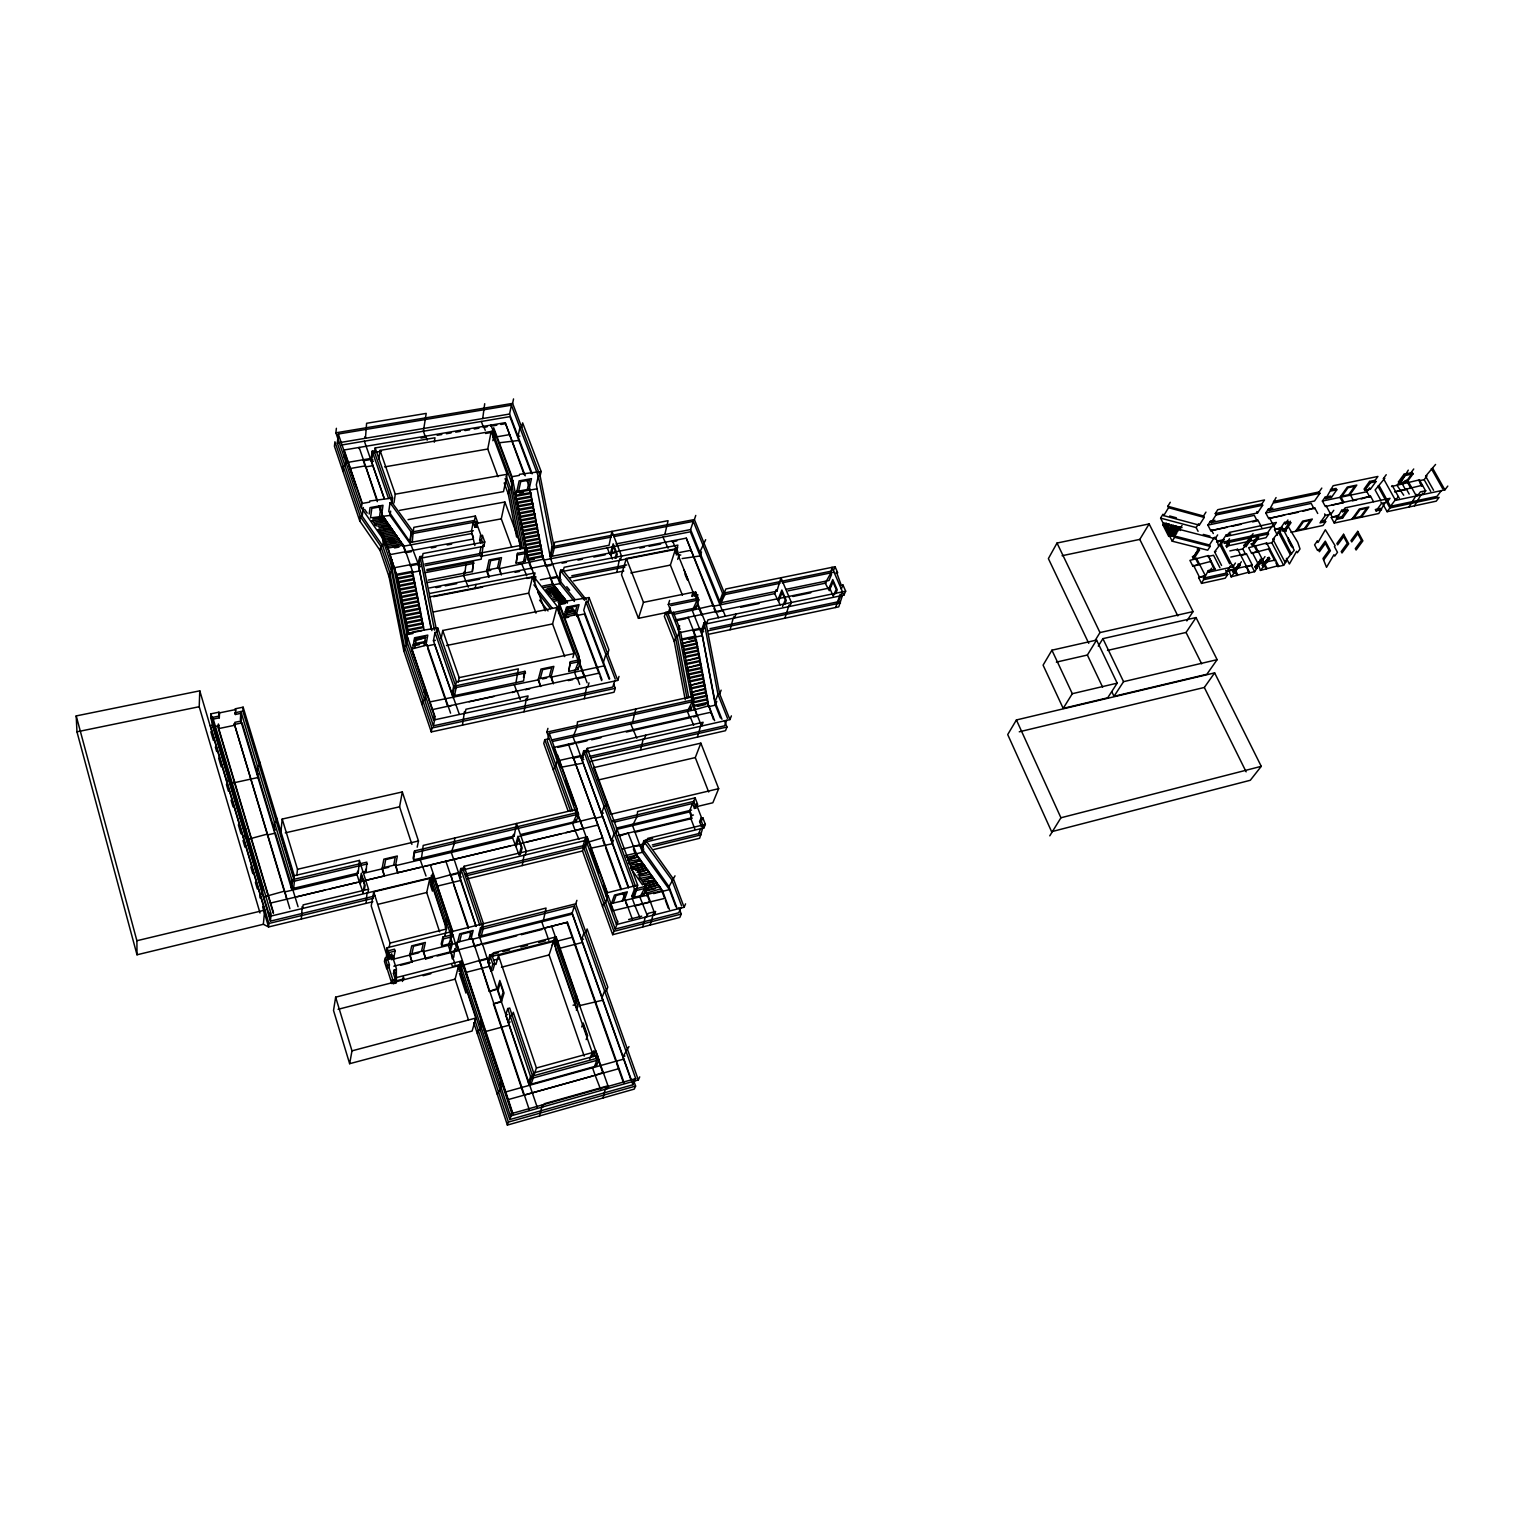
<?xml version="1.0" encoding="UTF-8"?>
<svg xmlns="http://www.w3.org/2000/svg" width="1524" height="1524" viewBox="0 0 1524 1524"><rect width="100%" height="100%" fill="white"/><g stroke="black" fill="none" stroke-linecap="round" stroke-linejoin="round"><path stroke-width="1.5" d="M260.013 912.952L199.206 706.717L199.777 690.829L76.2 715.918L76.962 731.825L137.008 954.786L263.347 924.287L268.567 926.954L372.885 901.713M432.435 891.121L430.244 884.492L432.225 884.015L433.788 876.948L269.596 916.4L210.712 717.785L210.883 713.842L218.98 712.165L219.494 713.861M270.434 921.125L212.369 725.233L212.731 717.366L271.12 914.076L270.434 921.125L375.209 895.864M273.387 913.505L218.199 727.862L218.389 723.976L218.904 725.672L212.884 726.929L213.246 719.08L219.285 717.823L218.98 712.165M218.904 725.672L218.751 728.586L234.715 725.253L234.906 722.319L240.887 721.081L241.383 713.232L235.382 714.489L234.867 712.775L242.868 711.117L243.135 707.174L235.096 708.831L235.61 710.527M219.285 717.823L219.532 712.87L235.687 709.536L235.382 714.489M227.305 769.144L227.076 772.992L229.114 772.554M229 774.459L228.657 780.193L226.638 780.631M283.845 889.806L234.22 723.557L289.884 908.685M244.069 825.684L243.802 829.418L245.859 828.942L245.307 836.352L243.269 836.828M259.823 762.114L259.499 765.981L257.499 766.401L256.889 774.04L258.889 773.601M259.937 897.827L260.261 894.264L262.318 893.769L262.966 886.606L260.89 887.082L261.214 883.463L210.883 713.842M263.347 924.287L264.662 910.152L199.777 690.829M276.854 818.293L276.511 822.027L274.472 822.484L273.768 829.894L275.787 829.437M270.3 903.122L597.37 825.17M212.369 725.233L210.369 725.653L268.891 923.468L268.567 926.954L262.604 906.78M269.596 916.4L269.938 912.857M280.721 833.895L282.207 819.055L402.317 791.947L418.471 840.981L417.195 847.173M286.683 899.217L284.607 891.102L264.052 896.855M619.011 676.408L617.753 680.39L433.616 720.033L405.822 638.327L391.039 563.804L382.01 537.477L361.417 507.873L335.89 432.816L336.385 428.301M614.648 681.114L612.781 687.057L433.426 725.824L406.375 646.195L391.668 572.11L382.695 545.897L362.198 516.236L337.318 443.008L338.309 434.035L511.397 405.174L538.315 476.193L552.488 548.316L550.431 556.584L609.048 545.287L611.943 531.381L621.563 556.089L620.363 560.184L619.773 558.641M291.027 886.987L291.827 879.805L366.846 862.146L366.198 871.099L362.217 872.052M291.56 888.797L292.379 881.615L240.868 711.537L240.373 719.385L291.56 888.797L358.216 873.004L359.397 860.412L294.284 875.709L293.865 879.329M293.599 888.302L294.418 881.139L242.868 711.117M342.786 470.878L343.281 466.458L345.186 466.134L346.215 457.257L344.31 457.581L344.824 453.104M296.78 875.481L297.504 869.29L282.207 819.055M302.152 906.628L301.409 919.01M359.016 448.551L359.15 447.446L377.419 500.539M302.704 908.456L303.143 904.894L368.522 889.216L359.397 860.412M364.636 464.915L363.36 459.715M377.266 501.625L365.474 465.868L350.444 468.478M359.74 520.903L360.293 516.579L334.918 441.789L334.423 446.227L359.74 520.903L380.143 550.602L389.058 576.777L403.746 650.672L431.273 731.92L614.039 692.239L615.277 688.315L613.601 683.914M361.417 507.873L361.988 503.472L338.309 434.035M363.341 507.53L362.198 516.236L360.293 516.579L380.752 546.259L389.725 572.472L404.432 646.595L432.054 727.977L431.273 731.92M384.048 498.119L364.369 441.179M384.277 498.443L370.999 460.058L372.161 451.18L374.047 450.856L391.935 502.406L413.156 531.743L412.299 542.125M374.58 452.418L375.171 447.942L435.007 437.769L434.264 442.227M369.189 513.988L370.046 507.606L383 505.282L381.495 515.912M370.522 517.912L371.818 508.349L380.943 506.711L379.609 516.255M378.828 459.257L380.028 450.399L491.204 431.444L507.168 474.269L503.511 491.604L399.631 510.349M372.828 519.112L383.648 517.15L403.346 546.278L471.926 533.495L473.469 537.762M380.143 550.602L380.752 546.259L382.695 545.897L383.972 537.134L378.809 529.723M380.181 520.465L384.677 518.598L371.666 520.96M381.21 521.913L385.705 520.046L374.847 522.027M375.857 523.475L386.734 521.494L386.582 522.58L385.705 520.046M375.171 447.942L392.563 498.024L391.935 502.406L390.03 502.749L388.772 511.454L410.375 542.487L473.354 530.752M431.883 630.612L417.995 563.251L411.023 544.849L390.03 515.436L390.658 511.112M377.914 526.409L388.791 524.408L388.639 525.494L387.763 522.961L374.714 525.342M386.772 545.916L386.829 547.649L387.001 546.564L402.431 543.687L405.575 552.774L405.746 551.688M378.924 527.876L389.82 525.875L389.668 526.961L388.791 524.408M393.992 502.901L395.268 494.195L380.028 450.399M387.896 549.154L388.048 548.068L403.498 545.192L412.528 571.271L412.185 573.405M377.781 529.742L390.868 527.342L390.696 528.428L389.82 525.875M378.809 531.209L391.897 528.809L391.744 529.895L390.868 527.342M379.838 532.695L392.944 530.276L392.792 531.362L391.897 528.809M390.125 555.669L390.277 554.584L472.192 539.229M380.867 534.162L393.992 531.762L393.821 532.828L392.944 530.276M381.895 535.648L395.04 533.229L394.868 534.314L393.992 531.762M389.058 576.777L389.725 572.472L391.668 572.11L393.002 563.442L391.039 563.804L391.687 559.441M382.924 537.134L396.088 534.714L395.916 535.8L395.04 533.229M383.972 538.639L397.135 536.2L396.983 537.286L396.088 534.714M385.02 540.125L398.202 537.686L398.031 538.772L397.135 536.2M394.602 568.738L394.773 567.652L417.995 563.251M383.858 542.03L399.25 539.191L399.078 540.258L398.202 537.686M384.905 543.535L400.317 540.677L400.145 541.763L399.25 539.191M385.953 545.04L401.383 542.182L401.212 543.268L400.317 540.677M396.678 576.377L388.048 548.068M402.431 543.687L402.279 544.773L401.383 542.182M412.966 633.489L408.565 634.384L397.745 577.92L382.657 533.057L382.01 537.477L383.972 537.134M403.346 546.278L403.498 545.192M335.642 997.172L333.527 1010.488L349.644 1063.695L472.116 1031.043L475.793 1018.07L458.572 965.74L335.642 997.172L351.987 1050.855L349.644 1063.695M409.804 540.849L411.213 532.105L390.03 502.749M410.375 542.487L411.213 532.105L474.497 520.427L475.374 516.026L413.861 527.323L413.156 531.743M420.281 867.366L397.783 872.738L395.688 864.775L382.257 867.956L384.372 875.938L359.321 881.901L357.073 874.776L357.664 871.214L358.216 873.004M410.261 564.718L410.089 565.804L417.805 564.337M359.321 881.901L363.341 893.255M359.816 882.072L361.245 873.347L365.112 885.539L364.369 889.883M360.369 883.863L361.664 876.033L364.388 884.644L363.074 892.435M424.186 630.25L413.271 574.967L397.745 577.92M413.271 576.948L412.356 572.338L423.272 627.602L407.822 630.688M403.746 650.672L404.432 646.595L406.375 646.195L407.765 637.946L405.822 638.327L406.508 634.174L414.528 631.565L437.693 627.926L456.419 681.857L455.581 685.914M437.693 627.926L436.912 632.079L434.988 632.46L433.445 640.709L452.571 696.049L523.551 680.999L524.961 671.303L453.638 686.314L451.98 694.353L453.923 693.953L454.514 695.649L456.171 687.61L436.912 632.079L421.71 556.26L419.767 556.622L418.3 565.29L420.243 564.928M431.159 629.183L418.871 566.928L419.767 556.622M422.281 557.898L423.024 553.536L484.765 541.915L482.422 535.419L480.498 535.781M367.036 892.74L366.103 903.351M367.913 892.778L368.522 889.216M450.571 713.156L427.101 644.957L411.48 649.11L427.52 696.163M412.813 647.852L414.566 637.775L427.787 635.108L425.939 645.185M414.757 647.452L416.338 638.423L425.653 636.537L424.015 645.585M444.817 935.85L446.456 928.992L429.806 878.376L373.723 891.864L371.227 905.98L387.287 956.748M384.238 867.499L385.667 859.612L395.192 857.364L393.706 865.251M427.101 644.957L426.911 645.966L434.607 644.404L459.01 713.442M411.899 844.391L399.574 806.806L402.317 791.947M421.996 704.545L422.739 700.545L424.701 700.145L426.206 692.087L424.243 692.506L425.005 688.448M397.783 872.738L395.516 865.67L397.345 855.993L383.838 859.174L382.086 868.851L384.372 875.938M484.708 403.708L482.708 418.548M441.16 638.708L442.722 630.479L556.851 607.524L574.015 653.586L572.891 657.606M487.128 426.815L483.527 427.425L483.756 426.32L485.223 430.32M432.111 709.689L599.465 673.037L599.18 674.027L577.139 615.467L584.454 613.962L609.048 679.056M396.335 983.018L396.373 968.712L391.649 953.814L390.792 958.101L388.753 958.615L386.41 951.224L387.096 947.776L546.068 908.056L543.458 920.172M490.709 426.206L490.918 425.12L492.404 429.101M433.616 720.033L434.397 716.032M389.096 947.623L389.992 943.07L373.723 891.864M497.986 476.707L487.737 449.028L491.204 431.444M433.426 725.824L435.007 717.88L406.508 634.174M464.42 571.462L463.601 575.577L468.306 587.159M464.972 573.043L466.058 563.175M492.823 432.225L493.7 427.787L511.988 476.707L511.054 481.07L525.342 553.517L523.418 561.784M387.401 965.416L386.734 968.788L384.429 961.434L385.077 958.044L387.401 965.416L389.439 964.902L387.687 959.377L389.039 952.557L390.792 958.101M388.753 958.615L389.439 955.186L387.096 947.776M475.374 516.026L477.717 522.484L476.841 526.866L474.936 527.209L476.021 521.722L480.727 534.676L479.622 540.144L480.784 543.382M492.766 437.007L493.643 432.606M492.881 440.722L494.633 431.921L485.565 433.464M392.925 980.084L388.925 967.435L389.439 964.902M576.796 816.045L577.939 812.425L414.566 850.906L413.118 858.107L413.69 859.86L514.159 836.047L516.522 823.493L526.275 851.364L525.247 854.945M538.182 679.875L540.601 686.524L538.448 678.885L551.212 676.161L553.383 683.8L550.945 677.17L553.86 666.369L541.001 669.074L538.182 679.875L429.997 701.897M426.93 570.643L473.45 561.765L472.345 571.614L428.32 580.092M395.135 951.033L387.001 953.072L385.667 959.891L393.744 957.853L395.135 951.033L394.545 949.185L386.41 951.224M413.69 859.86L414.566 850.906M472.345 571.614L473.45 561.765M524.161 474.688L505.225 422.681L344.157 449.98L362.293 503.244M451.561 705.536L447.694 706.374L447.885 705.364M482.689 543.02L481.527 539.782L482.422 535.419M391.401 983.551L392.087 980.199L394.106 979.684L395.288 983.399M402.431 981.456L403.384 976.979L403.974 978.846L395.821 980.942L393.459 973.474L394.164 970.083L396.202 969.569M479.603 553.65L480.936 547.173M532.162 473.812L509.568 414.033L511.397 405.174M426.872 569.557L481.203 559.194L483.279 544.639L483.87 546.278L420.338 558.279L434.511 630.155M552.221 556.222L554.279 547.973L540.125 475.869L512.616 403.384L513.531 398.926M452.571 696.049L454.228 688.01L434.988 632.46M475.145 588.569L475.983 584.435M483.87 546.278L484.765 541.915M453.104 697.935L453.923 693.953M394.297 983.532L395.23 979.075M395.821 980.942L396.526 977.551L394.164 970.083M421.538 857.993L423.196 845.42L577.196 809.225L557.574 755.047L556.489 758.781M458.191 682.238L459.143 677.628L442.722 630.479M488.728 569.747L490.652 560.661L499.453 558.984L497.472 568.052M511.588 546.849L501.282 518.846L504.882 502.006L408.07 519.646M516.617 537.096L508.273 494.005L509.187 489.718L505.073 478.65M512.407 482.898L511.016 489.394L522.446 548.507M411.918 953.7L413.537 946.213L423.196 943.794L421.519 951.281M464.477 711.537L462.496 725.138M465.068 713.251L465.944 709.251L528.085 695.916L527.056 699.916L526.447 698.221L524.008 711.784M439.598 931.793L426.72 892.512L429.806 878.376M430.054 880.948L430.835 877.405M489.166 576.358L486.899 570.09L499.301 567.709L501.339 574.967L499.072 568.719L501.51 557.593L489.033 559.975L486.689 571.119L488.956 577.386M431.806 877.405L432.587 873.843L454.076 938.955L456.286 947.147L455.428 950.557L454.819 948.728L453.733 957.339M516.827 491.433L519.151 480.879L531.495 478.65L529.114 489.204M516.426 495.148L530.866 492.519L530.638 493.586L516.198 496.214L515.512 492.69L537.134 488.785M446.761 928.192L431.635 882.244L433.197 875.157L431.216 875.633L451.428 936.917L448.323 945.337L450.704 952.595M529.704 491.147L530.2 489.013L515.741 491.623L515.283 493.757L529.095 562.928L531.4 569.138L531.647 568.128M518.636 491.109L520.732 481.622L529.438 480.06L527.304 489.528M531.304 497.11L535.362 518.16L520.96 520.827L516.884 499.739L531.304 497.11L530.638 493.586M437.312 886.111L460.705 880.453M425.672 958.92L423.31 951.643L425.387 942.442L411.709 945.852L409.727 955.053L412.09 962.368L409.918 954.214L423.501 950.786L425.672 958.92L432.492 957.205M445.903 861.27L468.516 927.564M536.048 521.665L521.627 524.351L522.313 527.856L536.715 525.17L535.362 518.16M526.58 551.612L517.493 553.345L516.179 563.175L525.228 561.423L527.152 553.174L512.883 480.746L494.633 431.921M530.79 494.462L529.952 490.08L542.792 556.66L553.955 586.511L554.203 585.502L543.897 587.54M516.179 563.175L517.493 553.345M519.97 549.497L520.922 545.363L504.882 502.006M537.401 528.676L541.439 549.669L527.056 552.412L522.999 531.362L537.401 528.676L536.715 525.17M454.628 838.029L454.381 843.42L451.314 852.43L453.657 859.422L430.34 864.965L452.78 931.488M519.817 436.093L518.027 436.397L519.894 427.615L521.703 427.292L522.637 422.872L541.134 471.507L540.125 475.869L538.315 476.193L536.334 484.822L550.621 558.775L559.937 583.597L574.357 601.466M524.77 551.955L525.723 547.802L480.46 556.412M452.933 882.339L450.78 874.414M528.18 560.451L527.742 555.917L542.125 553.174L541.439 549.669M441.808 945.756L443.446 938.917L453.409 936.422L452.818 934.593L442.836 937.089L441.217 943.928L441.808 945.756L451.733 943.261M445.332 927.83L446.646 917.943L449.256 924.344M476.117 926.459L453.866 858.526M481.298 935.812L483.146 928.973L462.667 868.07L460.724 868.547L459.01 875.652L475.793 925.716M535.991 613.124L528.638 593.141L532.562 576.815L430.016 596.837M463.258 869.842L464.134 866.28L587.178 836.771L607.447 892.721L606.209 896.188L608.095 895.712L617.715 922.287L615.182 929.068L678.752 912.781L680.885 907.694M578.491 661.816L574.472 672.16L576.929 678.771L584.359 677.189L558.279 607.657L534.067 577.063L535.057 572.929L429.673 593.465M533.819 581.254L534.81 577.177M534.391 582.835L535.877 576.701L526.752 578.472M542.544 557.689L542.125 553.174M450.818 935.088L451.656 931.64M546.03 565.328L545.783 566.356L543.706 559.137L499.072 568.719M449.751 949.681L451.58 942.213L450.152 937.851M515.969 682.619L518.331 668.865L456.419 681.857M450.342 951.49L452.399 943.185L450.361 936.993M393.821 966.197L450.913 951.738L452.285 958.882M550.431 556.584L551.898 546.773L694.392 519.551L695.763 515.417M512.235 692.582L517.017 690.62L520.236 699.573M550.621 558.775L551.65 554.679L549.859 555.022M553.707 546.43L554.736 542.277L668.083 520.694L664.807 534.543M437.045 956.043L458.61 950.595L456.419 942.499L472.173 938.536L529.285 1109.777M523.456 677.323L524.961 671.303M457.6 942.194L459.715 933.831L473.183 930.459L470.992 938.822M551.974 582.949L550.678 577.767M459.581 941.699L461.486 934.193L470.973 931.812L469.03 939.317M557.955 602.247L566.299 600.57L566.033 601.58L553.002 584.016L542.715 586.035M547.135 588.626L555.403 586.988L555.136 587.997L554.203 585.502M468.42 1019.766L455.124 979.151L458.572 965.74M459.296 964.806L458.153 969.302L460.134 968.788L461.886 962.063L459.886 962.577L510.464 1116.025L638.346 1079.945L639.718 1076.858M575.081 599.561L559.194 579.901L560.699 570.167L562.508 569.805L586.435 599.923M546.259 590.531L556.603 588.493L556.336 589.502L555.403 586.988M559.194 579.901L560.699 570.167M460.496 964.406L461.353 961.015L396.526 977.551M547.459 592.036L557.803 589.978L557.536 590.988L556.603 588.493M560.984 579.539L559.937 583.597L552.755 585.026M563.099 571.386L564.166 567.271L677.894 545.116L676.58 549.192L561.289 571.729L584.587 600.285M548.659 593.541L559.003 591.483L558.736 592.493L557.803 589.978M551.917 594.646L560.222 592.988L559.956 593.998L559.003 591.483M564.68 656.596L552.564 623.926L556.851 607.524M553.117 596.151L561.423 594.493L561.156 595.522L560.222 592.988M603.428 662.292L605.847 654.272L607.695 653.891L608.914 649.853L589.045 597.56L567.08 600.989L559.365 603.523L558.279 607.657L560.146 607.276L580.358 661.435L578.072 669.436L568.738 671.417L570.376 661.74L579.749 659.778M479.412 960.253L489.299 991.419L497.186 989.362L482.422 943.775L474.345 946.594L472.173 938.536M540.315 678.485L542.62 669.684L551.688 667.76L549.345 676.561M552.26 598.094L562.642 596.017L562.375 597.027L561.423 594.493M558.527 613.448L560.146 607.276M553.46 599.599L563.861 597.522L563.594 598.551L562.642 596.017M465.811 972.426L489.471 966.349M554.66 601.123L565.08 599.046L564.794 600.056L563.861 597.522M576.91 900.341L575.748 903.808L480.555 927.64L478.727 934.498L479.336 936.308L572.167 912.933L574.472 906.075L481.165 929.449L479.336 936.308M563.804 617.201L566.49 607.181L579.063 604.647L576.32 614.667M565.652 616.82L568.071 607.828L576.929 606.038L574.472 615.029M482.537 927.144L483.451 923.696L464.134 866.28M567.023 607.543L571.214 606.704L575.882 613.905L576.167 612.896L565.671 615.01M566.166 609.505L572.433 608.247L572.167 609.257L571.214 606.704M565.309 611.486L573.672 609.791L573.405 610.8L572.433 608.247M518.674 853.802L512.597 837.914L513.569 834.333L514.159 836.047M566.528 613.029L574.929 611.334L574.643 612.343L573.672 609.791M576.853 616.477L577.406 614.439L562.699 617.43M515.588 844.944L518.008 836.181L522.141 847.992L520.294 854.526M549.307 738.683L544.792 739.673L543.763 743.407L568.014 810.749M565.88 832.676L575.12 830.466L572.681 823.665L576.682 814.578L546.868 732.149L547.916 728.377M516.198 846.677L518.37 838.81L521.284 847.154L519.074 854.964M680.485 631.622L693.953 701.364L549.326 733.406L547.23 740.912L572.548 811.016M589.045 597.56L587.883 601.694L586.035 602.075L583.768 610.267L609.676 678.809M568.738 671.417L570.376 661.74M498.424 952.729L489.718 954.957L487.832 961.701L490.899 970.826L492.862 970.312L494.786 963.606L491.7 954.443M492.328 956.272L493.281 952.881L556.146 936.86L579.958 1005.573M577.863 660.159L579.025 656.12L559.365 603.523M490.899 970.826L492.804 964.121L489.718 954.957M614.305 553.06L609.657 553.955L609.943 552.945L612.324 559.079M524.123 854.983L522.218 865.575M610.305 553.86L613.162 543.82L617.239 554.298L616.096 558.298M610.895 555.384L613.467 546.392L616.344 553.784L615.048 558.26M576.929 678.771L577.196 677.78L579.672 684.409M495.91 964.502L498.481 955.548L553.517 941.47L592.264 1052.608L589.788 1058.856M489.299 991.419L497.434 988.543L501.625 1001.058L493.471 1003.954L523.894 1095.204L592.893 1075.925M553.288 769.887L557.822 760.209M477.355 1033.71L478.288 1030.51L480.289 1029.976L482.156 1023.499L480.136 1024.033L481.089 1020.775L501.263 1081.888L500.253 1085.012L502.272 1084.459M584.359 677.189L584.644 676.199M619.163 560.68L616.801 572.376M497.186 989.362L499.815 980.446L504.044 993.019L501.377 1001.878L493.471 1003.954M586.607 687.153L584.321 698.697M485.337 1031.577L509.187 1025.195M498.043 990.39L500.196 983.113L503.168 991.991L500.996 999.211M587.826 686.848L589.007 682.847M691.706 596.265L693.077 592.264L675.646 548.85L626.326 558.489L621.525 574.777L638.442 618.325L667.493 612.362M587.502 842.334L602.628 837.876L573.234 757.333M628.402 887.921L575.71 742.512M628.631 887.159L581.368 758.266L583.654 750.837L585.483 750.437L635.527 886.416M586.092 752.094L587.254 748.36L703.136 722.243L701.707 725.976L701.059 724.357L697.478 737.064M593.122 1056.646L595.617 1050.36L598.913 1059.79L596.379 1066.019L529.057 1084.745L505.72 1015.06L507.721 1008.564L509.721 1008.031L533.229 1077.982L531.057 1084.193L530.428 1082.288L528.428 1082.84L530.581 1076.63L598.246 1057.904M576.072 812.864L577.196 809.225M638.442 618.325L643.471 602.342L626.326 558.489M521.113 834.409L576.282 821.341L578.548 814.14L549.326 733.406M575.12 830.466L578.929 839.343M452.895 951.243L567.461 922.249L544.506 928.059L548.773 940.308M582.854 827.799L577.672 815.188M497.262 1094.289L501.606 1086.517M551.898 926.954L608.552 1087.412M682.428 595.274L670.389 565.099L675.951 547.668L679.037 555.327L677.704 559.384M675.723 553.441L677.704 547.326M676.332 554.965L677.647 550.888M607.276 893.483L587.254 838.162L585.368 838.619L583.044 845.725L613.924 931.335L612.686 934.688L679.837 917.429L681.266 914.057L678.847 907.618M612.686 934.688L582.511 850.983L583.673 847.458M585.997 840.353L587.178 836.771M552.164 945.204L554.393 938.46L577.996 1006.088L576.415 1010.412M615.182 929.068L584.93 845.287L587.254 838.162M584.206 1056.132L549.097 954.938L553.517 941.47M429.444 587.94L686.276 538.143L713.118 606.323L774.668 593.617L776.23 589.693L776.878 591.217L720.357 602.856L690.601 529.571L693.287 521.379L613.696 536.619M556.146 936.86L555.022 940.251L490.347 956.786L488.442 963.511L490.423 963.016M505.301 1092.041L623.64 1059.142M556.336 937.965L554.736 946.518L556.222 942.023M556.889 941.222L572.186 937.298M669.969 611.543L665.664 612.419L664.35 616.382L674.256 641.509L685.228 699.745M626.288 732.034L689.934 717.785L687.419 711.384L692.201 701.764L678.294 629.717L668.293 604.457L669.627 600.437M635.775 708.984L632.631 721.9M688.791 697.935L677.361 637.242L668.026 613.62L670.027 607.657M690.829 551.231L691.172 550.221L679.704 552.469M507.835 1099.699L618.534 1068.762M607.104 802.215L605.885 805.853L604.018 806.291L601.618 813.492L603.466 813.054M559.384 948.385L582.339 942.48M699.802 552.24L705.669 539.687M701.516 551.898L700.145 555.936L682.161 558.546M633.336 1079.64L635.603 1086.079L634.251 1089.108L507.378 1125.074L508.406 1122.083L474.669 1019.518M510.464 1116.025L511.512 1112.977M574.472 906.075L635.718 1078.592L632.993 1084.726L509.797 1119.569L511.169 1115.53M674.256 641.509L675.589 637.603L665.664 612.419M679.647 625.754L678.294 629.717L680.066 629.355L673.246 612.115M613.448 840.257L612.229 843.782L590.264 848.297L599.103 872.7M679.38 631.317L677.361 637.242L675.589 637.603L687.038 698.316M643.185 739.121L640.632 749.999M692.563 596.456L693.953 592.455L695.706 592.093L698.83 599.904L696.049 607.847L668.026 613.62M644.462 738.911L645.738 735.178M694.315 596.094L695.706 592.093M687.838 618.287L688.162 617.296L695.668 636.099L694.963 638.042M611.6 840.715L614.077 833.59L615.925 833.152L617.182 829.57M696.449 598.703L697.859 594.684M696.62 644.061L682.6 647.033L681.952 643.528L696.316 639.585L708.108 702.297L707.403 704.164M529.057 1084.745L531.228 1078.535L507.721 1008.564M529.342 1085.355L530.428 1082.288M532.6 1076.077L533.686 1072.934L513.264 1012.241L512.235 1015.498L510.235 1016.032L508.216 1022.509L510.197 1021.975M534.238 1074.229L536.429 1068L498.481 955.548M697.287 647.548L683.266 650.519L683.914 654.025L697.935 651.034M696.144 641.433L693.153 629.812M700.259 660.521L686.238 663.55L685.248 661.016L699.592 657.034M702.107 614.401L701.764 615.391L697.535 604.837M693.953 592.455L697.078 600.266L692.315 610.61L702.316 635.603L715.366 705.155L720.433 717.918M701.211 668.445L687.21 671.474L686.562 667.988L700.907 664.007M602.513 906.475L603.733 903.065L605.619 902.589L608.095 895.712M721.976 719.271L715.042 701.821L701.345 630.498L704.164 622.611L705.917 622.249L719.69 693.934L729.92 719.614L584.264 752.513L581.977 759.924L583.825 759.504M706.545 623.811L707.974 619.849L845.668 591.179L843.001 585.045L841.324 585.387L836.466 572.167L836.047 573.157L837.724 572.814L835.076 566.718L725.805 588.988L724.357 592.988M713.118 606.323L713.48 605.333L673.665 614.458M701.859 671.932L687.876 674.98L688.524 678.466L702.526 675.418M616.991 829.323L689.534 811.93L692.048 818.483L635.032 832.237L642.48 852.278L669.436 889.616L675.837 906.723M576.605 995.42L575.424 998.696L577.367 998.182L575.005 1004.678L573.062 1005.211M719.728 601.294L722.624 593.35L831.132 571.176M704.831 684.905L690.848 687.972L689.839 685.438L704.183 681.438M720.357 602.856L723.252 594.912L693.287 521.379M611.467 903.465L614.515 895.045L627.317 891.845L624.192 900.246M720.014 604.895L724.986 594.551L694.392 519.551M633.089 846.468L639.985 845.572M613.334 902.989L616.096 895.445L625.126 893.178L622.325 900.722M705.783 692.81L691.82 695.897L691.153 692.41L705.479 688.391M717.937 612.038L722.89 610.095L725.424 616.325M461.886 962.063L511.873 1113.511L542.296 1104.938L539.591 1115.949M691.553 700.145L692.963 696.373L577.482 721.843L576.967 727.272L573.043 736.873L575.443 743.426M626.497 857.555L636.88 855.002L628.136 833.095L619.563 835.971M706.45 696.278L692.467 699.383L694.43 709.822L552.774 741.407M551.821 739.902L691.191 708.87L693.953 701.364M677.132 908.418L668.979 886.663L641.318 847.592L643.89 840.657L652.615 838.543M707.098 699.764L693.115 702.85L696.944 716.204L693.439 717.004M627.507 860.241L638.194 856.85L627.812 859.384M641.947 849.268L644.519 842.353L643.89 840.657M694.43 709.822L708.755 705.783L713.442 719.461M629.126 861.231L639.185 859.536L638.194 856.85M643.757 848.83L642.48 852.278L635.241 854.031L633.393 849.001M661.035 888.702L664.654 898.417L612.877 910.761L610.343 903.732L647.3 895.198L644.919 890.511L659.682 886.797L661.035 888.702L645.947 893.274L644.919 890.511M685.571 903.846L684.124 907.275L616.458 924.554L617.734 921.144M632.193 863.441L640.842 860.527L628.345 863.594M733.158 618.363L730.11 629.736M631.755 864.946L641.833 863.232L640.842 860.527M736.035 614.001L734.53 617.963L733.901 616.401M581.73 1026.947L583.216 1023.023L587.635 1035.71L586.149 1039.597M630.669 868.166L643.49 864.222L630.974 867.308M627.869 906.971L625.621 902.57M631.869 895.998L634.479 889.102L645.719 886.301L646.347 888.035L643.699 894.931L632.517 897.75L631.869 895.998L633.736 895.521M632.517 897.75L635.127 890.854L583.654 750.837M587.254 748.36L637.661 885.158L634.384 897.274M634.06 869.518L644.823 866.089L632.308 869.175M637.489 870.871L646.157 867.956L635.718 870.528M638.804 872.738L647.49 869.804L637.032 872.395M645.604 892.797L646.005 891.731L649.872 902.151L634.994 905.923L639.737 917.086M638.365 874.281L648.5 872.547L647.49 869.804M645.166 883.291L644.481 888.511L639.87 897.064L647.186 915.181M715.042 701.821L717.937 694.315L704.164 622.611M710.927 713.08L711.27 712.146L553.745 747.427L557.746 758.438M602.094 997.458L604.59 990.943L606.533 990.429L607.809 987.133L587.102 928.954L585.902 932.364L583.978 932.859L581.616 939.622L583.521 939.127M639.699 876.167L649.853 874.414L648.824 871.69M708.679 792.004L695.287 757.58L700.849 743.141L593.693 767.658L610.857 814.235L718.661 788.67L700.849 743.141M716.794 701.44L715.366 705.155L708.393 706.717L695.325 637.07M721.138 690.162L719.69 693.934L717.937 694.315L727.519 718.395M638.937 878.567L651.186 876.281L650.177 873.557M644.157 880.262L652.882 877.31L642.385 879.939M646.957 896.055L647.624 894.34L662.426 890.626L669.455 909.504M643.719 881.824L653.891 880.053L652.882 877.31M644.747 884.587L655.587 881.101L642.976 884.244M648.195 885.958L656.939 882.987L644.309 886.149M645.395 916.743L642.709 926.973M645.338 888.911L658.311 884.892L645.662 888.073M591.16 1057.18L593.636 1050.912L596.932 1060.342L594.436 1066.571M646.728 916.819L648.081 913.409L655.606 911.485L654.234 914.914L653.586 913.143L650.177 925.049M659.682 886.797L658.311 884.892M776.878 591.217L780.955 577.748L791.356 602.475L789.737 606.438M695.611 806.348L693.706 801.395L695.115 797.852L637.603 811.53L636.956 816.731L632.555 825.589L635.032 832.237M726.777 720.242L724.586 725.805L589.902 756.342M696.258 808.006L694.468 808.425L692.563 803.472L689.781 810.501L691.686 815.435L690.639 818.045L694.849 829.037M694.468 808.425L696.239 804.005L701.364 817.302L699.573 821.684L701.497 826.675L703.288 826.237L699.649 838.276L653.91 849.478M724.414 720.623L726.967 727.024L725.5 730.701L589.636 761.619M729.92 719.614L731.406 715.88M778.002 599.675L781.869 590.017L786.27 600.494L784.708 604.342M662.426 890.626L635.565 853.173L625.202 855.707M778.65 601.218L782.117 592.55L785.222 599.942L782.593 606.419M596.284 1058.437L597.541 1055.294L533.686 1072.934M668.979 886.663L675.018 875.824M603.275 1072.344L595.141 1075.296L600.704 1089.622M789.089 604.895L784.936 618.192M648.653 841.343L703.917 827.913L701.364 821.246L702.793 817.74L701.002 818.178M698.659 833.609L700.792 828.408M718.661 788.67L712.851 802.767L696.944 806.577M703.917 827.913L705.364 824.408L702.793 817.74M605.352 1088.955L603.028 1097.966M628.974 1046.607L623.03 1056.57L624.954 1056.037M828.999 580.492L831.533 574.548M833.38 570.719L835.076 566.718M828.637 589.178L832.771 579.539L837.248 589.902L835.571 593.75M830.942 585.026L829.685 587.978L833.171 596.074M833.361 595.827L836.162 589.369L832.999 582.054L829.285 590.702L825.227 583.197L830.923 572.872L831.971 567.366L842.601 592.055M841.286 588.988L843.001 585.045M840.143 594.246L835.666 607.505M838.143 601.77L842.524 591.826M709.251 634.136L838.772 606.838L842.41 595.541M703.707 631.698L701.973 632.06L704.793 624.192L843.915 595.122L845.668 591.179M1049.769 835.838L1060.933 817.778L1261.262 766.343L1214.647 672.884L1016.413 719.957L1007.707 734.568L1051.617 831.685L1250.309 780.269L1261.262 766.343M1186.834 620.935L1193.063 611.6L1149.153 523.913L1057.027 543.039L1048.379 558.603L1088.746 643.318M1051.922 650.196L1043.083 665.15L1063.2 708.374L1107.7 697.802L1117.187 683.152L1096.575 640.08L1051.922 650.196L1072.305 693.706L1063.2 708.374M1062.076 555.727L1139.781 539.401L1149.153 523.913M1217.657 534.905L1215.161 538.753L1179.557 529.438L1178.814 527.99L1173.918 535.838L1209.446 544.982L1210.189 546.411L1207.713 550.202L1172.204 541.191L1160.602 518.122L1162.983 514.198L1163.726 515.626L1199.312 525.151L1204.227 517.436L1203.503 516.007L1167.822 506.273L1170.261 502.272M1163.726 515.626L1168.546 507.702L1167.822 506.273M1162.888 524.847L1164.088 522.884L1169.899 534.429L1168.698 536.372L1162.888 524.847L1167.708 523.837L1172.909 536.334L1175.328 535.819L1169.518 524.313L1163.479 523.875L1166.508 523.246L1165.746 524.466M1165.308 524.351L1165.898 523.361L1171.099 535.877L1166.26 526.275M1095.375 640.061L1099.985 632.574L1193.063 611.6M1167.117 524.827L1167.708 523.837M1056.361 662.121L1087.374 655.034L1096.575 640.08M1168.908 525.304L1169.518 524.313M1098.271 646.119L1102.9 638.651L1196.035 617.563L1217.124 659.663L1206.856 674.275L1114.006 696.316L1111.968 692.029M1175.404 531.99L1173.118 525.266L1176.985 532.924M1173.613 531.514L1170.718 525.761L1174.299 526.713L1174.909 525.742L1177.804 531.476M1182.053 527.628L1176.09 527.19L1176.699 526.218L1178.643 530.028M1180.414 530.504L1178.49 526.675L1177.881 527.647L1180.262 527.152L1179.671 528.123M1175.328 535.819L1174.718 536.791L1170.851 529.133M1172.204 541.191L1174.642 537.286L1173.918 535.838M1179.557 529.438L1182.033 525.494M1198.074 531.324L1196.169 527.571L1198.588 523.742L1199.312 525.151M1203.503 516.007L1205.96 512.121M1227.011 527.304L1210.761 530.733L1207.884 525.113L1210.342 521.284L1214.99 520.294M1215.276 513.569L1217.771 509.683L1264.501 499.967L1261.929 503.853L1215.276 513.569L1216.019 514.979L1211.066 522.675L1210.342 521.284M1193.844 556.26L1198.759 548.621L1199.502 550.05L1194.568 557.689L1193.082 558.013L1192.359 556.584L1193.844 556.26L1194.568 557.689M1193.082 558.013L1197.997 550.374L1199.502 550.05M1210.761 530.733L1257.833 519.97L1261.72 527.437M1196.759 565.252L1192.816 566.109L1189.92 560.375L1208.284 555.593L1215.085 568.947M1192.816 566.109L1211.199 561.308L1210.57 562.261M1209.446 544.982L1214.418 537.343L1215.161 538.753M1199.35 563.88L1198.74 564.813L1195.845 559.098M1114.006 696.316L1123.55 681.666L1217.124 659.663M1218.495 545.802L1217.181 541.077L1224.153 539.591M1213.485 567.976L1208.284 555.593M1221.562 565.48L1214.571 551.802L1223.582 540.01M1221.962 543.897L1221.219 542.468L1226.249 534.829L1230.687 533.876M1225.639 570.243L1227.773 574.415L1225.239 578.168L1201.541 583.387L1198.626 577.615L1205.179 575.367L1196.454 558.146M1226.972 536.238L1229.506 532.39L1276.35 522.446L1273.74 526.294L1226.972 536.238L1226.249 534.829M1201.541 583.387L1208.284 570.605L1214.99 569.138M1226.972 542.582L1229.182 543.706L1226.972 542.582L1229.506 538.734M1225.925 546.087L1228.439 542.277M1208.284 570.605L1209.027 572.072L1211.542 568.242M1226.649 547.516L1229.182 543.706M1211.066 522.675L1257.548 512.94L1262.672 505.244L1261.929 503.853M1246.441 566.337L1248.747 572.986L1249.394 572.052L1237.64 549.269L1236.993 550.202L1242.822 548.945L1245.375 545.173L1246.099 546.583L1243.908 545.478L1253.071 533.705M1230.63 565.728L1225.563 573.291L1203.293 578.187M1284.58 515.15L1268.673 518.503L1265.758 512.959L1268.311 509.13L1272.864 508.178M1268.311 509.13L1269.035 510.521L1276.064 497.567M1107.51 650.424L1186.053 632.441L1196.035 617.563M1249.394 572.052L1231.144 576.853L1228.839 570.186L1252.29 565.042L1246.403 553.669L1230.801 557.06M1244.651 546.906L1251.223 538.963L1250.48 537.553M1246.099 546.583L1251.223 538.963M1209.027 572.072L1232.859 566.852L1235.412 563.042M1233.678 573.119L1232.935 571.671L1239.526 563.785L1240.269 565.233L1231.144 576.853M1268.673 518.503L1314.774 507.968L1317.727 513.474M1252.652 543.611L1257.795 535.991L1258.538 537.401L1253.395 545.021L1251.204 543.916L1253.395 545.021M1232.935 571.671L1239.526 563.785M1241.87 555.46L1246.403 553.669M1251.928 545.325L1258.538 537.401M1238.04 564.109L1238.783 565.556L1241.355 561.746M1258.024 551.155L1251.585 553.364L1248.651 547.707L1266.673 543.001L1278.503 565.633L1277.836 566.566L1275.855 562.775M1251.585 553.364L1269.606 548.64L1268.959 549.592L1274.883 560.889L1275.531 559.956L1258.119 563.766L1260.424 570.414L1278.503 565.633M1221.219 542.468L1267.816 532.524L1272.997 524.885M1267.816 532.524L1268.539 533.914L1265.968 537.705L1226.439 546.183M1277.474 535.248L1274.521 529.647L1281.932 527.266M1266.673 543.001L1266.025 543.954L1271.797 542.696L1274.388 538.924L1272.94 539.229L1284.808 561.861L1286.256 561.556L1283.627 565.29L1277.836 566.566M1245.794 567.271L1252.29 565.042M1272.94 539.229L1282.236 527.495L1294.219 550.221L1284.808 561.861M1280.065 531.457L1279.322 530.047L1284.561 522.427L1288.409 521.608M1254.976 566.833L1261.624 558.965L1262.367 560.394L1255.719 568.262L1254.976 566.833L1261.624 558.965M1284.561 522.427L1285.304 523.837L1287.932 519.989M1248.747 572.986L1254.595 571.691L1257.167 567.938L1256.424 566.509M1262.367 560.394L1264.977 556.603M1279.322 530.047L1285.075 528.828L1290.333 521.208M1257.471 564.718L1263.929 562.489M1281.989 531.038L1285.818 530.219L1291.076 522.599L1285.304 523.837M1263.015 566.661L1262.272 565.233L1268.94 557.365L1269.702 558.794L1260.424 570.414M1262.272 565.233L1268.94 557.365M1273.473 501.453L1319.136 491.947L1321.803 488.08M1319.136 491.947L1319.879 493.319L1314.545 500.977L1269.035 510.521M1295.495 531.381L1302.62 521.132L1312.335 519.055L1305.154 529.304M1297.572 530.123L1303.382 521.779L1310.24 520.313L1304.392 528.657M1302.753 511.302L1314.774 507.968M1373.524 501.644L1370.533 496.195L1325.347 506.539L1322.394 501.053L1325.061 497.243L1330.681 496.081L1331.424 497.434L1325.804 498.615L1325.061 497.243M1325.804 498.615L1333.119 485.737L1377.906 476.44L1375.124 480.27L1369.581 481.432L1364.094 489.071L1364.837 490.442L1370.362 489.28L1375.886 481.641L1375.124 480.27M1331.424 497.434L1336.796 489.795L1336.053 488.423L1330.433 489.585M1333.786 510.273L1331.081 514.083L1325.404 515.303L1320.013 522.903L1325.67 521.684L1324.928 520.313L1328.985 514.598M1019.27 731.806L1204.322 687.457L1214.647 672.884M1342.072 496.119L1348.016 487.718L1354.722 486.327L1348.74 494.709M1325.67 521.684L1322.984 525.475L1290.98 532.333M1385.049 502.672L1378.82 513.493L1334.262 523.056L1331.29 517.531L1338.567 515.169M1331.957 505.13L1342.968 502.806L1343.635 501.872L1340.682 496.405L1350.131 494.424L1353.102 499.872L1352.417 500.824L1356.779 499.891M1349.445 495.376L1356.798 485.07L1347.311 487.051L1339.996 497.357L1342.968 502.806M1334.262 523.056L1341.653 510.292L1345.406 509.492M1341.653 510.292L1342.396 511.683L1345.14 507.854L1390.021 498.329L1387.202 502.139L1381.639 503.339L1376.077 510.902L1375.315 509.53L1380.858 508.349M1336.205 517.893L1341.825 516.693L1347.292 509.092L1348.035 510.483L1342.587 518.084L1336.948 519.284M1318.679 550.354L1325.289 541.134L1330.414 550.736L1323.765 559.899M1364.837 490.442L1370.343 482.803L1375.886 481.641M1322.394 501.053L1366.876 491.719L1369.619 487.909L1370.362 489.28M1351.902 519.265L1359.294 509.054L1368.819 507.016L1361.37 517.227M1353.979 518.027L1360.018 509.702L1366.723 508.273L1360.665 516.598M1361.142 498.977L1370.533 496.195M1447.8 486.08L1444.885 489.871L1395.527 500.367L1383.43 478.555L1384.821 478.269L1375.124 489.985L1380.573 499.853M1383.43 478.555L1386.23 474.707M1398.461 481.87L1404.061 474.25L1412.272 472.535L1413.034 473.888L1407.376 481.508L1399.203 483.222L1398.461 481.87L1399.813 481.584L1397.032 485.375L1403.718 495.224M1408.271 470.135L1400.575 482.937M1399.203 483.222L1404.823 475.602L1413.034 473.888M1394.555 491.928L1422.444 485.242L1421.74 486.175L1419.739 482.613M1413.739 468.992L1410.9 472.821L1411.662 474.174L1406.023 481.794L1405.261 480.441L1402.461 484.232L1405.471 489.623L1396.384 491.528M1379.258 485.889L1390.517 506.292L1396.155 498.71M1387.107 511.702L1389.907 507.949L1439.094 497.415L1436.218 501.167L1387.107 511.702L1382.744 503.796M1395.527 500.367L1398.346 496.557M1399.261 498.196L1392.269 485.584L1391.564 486.518L1419.435 479.87L1425.473 490.614M1405.471 489.623L1406.176 488.671L1409.186 494.081M1411.605 487.528L1410.9 488.461L1407.909 483.089M1419.435 479.87L1418.73 480.822L1424.14 479.679L1426.978 475.907L1425.626 476.193L1433.57 490.309M1425.626 476.193L1435.57 464.458M1409.052 506.997L1416.806 494.328L1417.568 495.681L1420.444 491.871L1425.931 490.709L1423.054 494.519L1422.292 493.147M1420.863 495.052L1414.501 505.835M1441.323 490.69L1436.98 496.367L1390.517 506.292M544.582 1104.29L635.718 1078.592M508.406 1122.083L635.603 1086.079M531.228 1078.535L598.913 1059.79M536.429 1068L592.264 1052.608M579.939 1005.554L602.761 1000.182M505.72 1015.06L507.702 1014.546M351.987 1050.855L475.793 1018.07M458.743 971.131L460.743 970.617L462.477 963.911L452.476 966.464L451.866 964.616M613.924 931.335L681.266 914.057M492.804 964.121L494.786 963.606M338.099 1009.307L455.124 979.151M501.434 967.226L549.097 954.938M502.901 951.586L509.626 949.871M520.808 947.014L527.533 945.299M538.715 942.461L545.44 940.746M628.631 919.505L641.718 916.172M487.28 958.253L463.41 965.13L512.197 1112.882M479.184 961.092L487.051 959.091M423.043 975.722L430.797 973.741M494.271 960.044L498.71 958.901M388.925 967.435L386.906 967.95L391.573 982.713M400.564 965.283L409.785 962.958M484.499 944.023L516.655 935.888M521.265 934.726L541.934 929.488M393.459 973.474L395.497 972.96M389.439 955.186L391.478 954.672M646.69 890.835L655.13 888.721M391.325 959.701L418.795 952.767M423.31 951.643L456.209 943.337M471.945 939.375L572.3 914.095L631.222 1080.554M653.625 893.597L669.436 889.616M647.605 881.634L651.796 880.586M607.447 892.721L637.661 885.158M635.127 890.854L646.347 888.035M638.042 875.138L646.405 873.062M389.992 943.07L446.456 928.992M635.603 864.775L639.756 863.746M652.92 846.601L701.059 834.847M630.345 857.383L634.479 856.374M705.364 824.408L647.643 838.41L646.347 841.896L644.519 842.353L671.76 879.767L681.609 905.98M378.162 904.284L426.72 892.512M622.725 848.982L644.881 843.61M641.318 847.592L643.128 847.154M652.291 844.925L700.43 833.19M458.553 872.547L434.988 879.043L452.571 932.345M450.571 875.29L458.343 873.423M617.792 835.59L690.124 818.178M429.673 882.72L431.635 882.244M465.525 874.071L584.93 845.287M268.891 923.468L373.513 898.207M461.562 876.948L459.6 877.405L461.315 870.318L587.883 839.895L585.54 847.001L466.115 875.843M699.573 821.684L701.364 821.246M467.544 878.796L582.511 850.983M695.877 804.901L697.668 804.462L695.115 797.852M137.008 954.786L136.893 940.727L264.662 910.152M616.325 828.103L691.553 810.082M691.686 815.435L693.439 815.016M284.512 891.997L357.073 874.776M363.893 873.176L388.81 867.27M395.516 865.67L512.597 837.914M519.532 836.257L595.198 817.493M594.893 818.388L602.285 816.635M611.696 820.941L693.706 801.395M297.142 896.722L324.783 890.13M329.375 889.025L357.016 882.453M424.472 866.375L428.377 865.442M455.924 858.869L510.445 845.877M526.561 842.048L561.251 833.78M576.986 830.028L580.701 829.132M614.21 822.16L694.353 803.053M292.379 881.615L367.417 863.918M415.157 852.659L578.548 814.14M297.504 869.29L418.471 840.981M1072.305 693.706L1117.187 683.152M598.361 779.964L695.287 757.58M581.368 758.266L583.216 757.866M590.512 758L726.967 727.024M267.443 834.047L247.059 839.572M267.367 834.962L275.444 833.114L298.056 906.723M582.682 763.2L560.946 767.277L558.527 760.647L580.549 755.675M285.293 832.847L399.574 806.806M572.948 758.247L580.263 756.59M557.67 747.408L568.147 745.065M569.957 744.664L573.615 743.845M577.748 742.912L587.007 740.835M591.617 739.807L600.875 737.73M693.477 701.916L707.441 698.83M694.125 705.402L708.108 702.297M697.421 706.393L705.402 704.602M691.153 692.41L705.136 689.324M1204.017 579.634L1227.773 574.415M1255.719 568.262L1257.167 567.938M692.163 694.963L706.145 691.877M692.81 698.43L706.793 695.344M546.868 732.149L693.325 699.764M689.534 680.999L703.536 677.951M689.191 681.952L703.174 678.904M230.448 783.546L258.585 777.392M689.839 685.438L703.821 682.371M1238.783 565.556L1240.269 565.233M1269.702 558.794L1267.492 557.689M690.505 688.924L704.488 685.857M1198.626 577.615L1204.57 576.32M1228.211 571.119L1234.078 569.843M687.553 670.522L701.554 667.493M432.054 727.977L615.277 688.315M688.219 674.027L702.221 670.979M688.867 677.513L702.869 674.465M685.248 661.016L699.249 658.006M1296.143 530.428L1305.82 528.352M1352.569 518.331L1362.056 516.293M685.895 664.502L699.897 661.492M1214.571 551.802L1216.038 551.478M1243.908 545.478L1245.375 545.173M686.562 667.988L700.564 664.978M1229.83 550.945L1237.64 549.269M1207.675 556.546L1213.561 555.269L1219.943 567.747M1342.396 511.683L1348.035 510.483M684.257 653.053L698.297 650.062M1216.552 542.03L1223.524 540.544M1274.521 529.647L1281.284 528.199M1331.29 517.531L1337.901 516.122M469.068 701.802L494.062 696.468M525.437 689.762L529.781 688.848M568.357 680.599L572.643 679.685M684.924 656.558L698.944 653.548M1321.156 521.113L1324.928 520.313M684.581 657.511L698.602 654.52M1198.759 548.621L1197.273 548.945L1197.997 550.374M1257.795 535.991L1256.328 536.296L1257.071 537.724M1224.172 543.42L1268.539 533.914M1376.077 510.902L1381.601 509.721M454.228 688.01L525.57 672.979M570.986 663.397L580.358 661.435M688.962 639.318L692.963 638.48M1231.659 526.313L1240.936 524.351M1252.537 521.913L1257.186 520.922L1254.271 515.36L1207.884 525.113M1289.114 514.179L1298.2 512.274M681.952 643.528L695.973 640.575M682.942 646.062L696.982 643.09M542.43 678.961L546.697 678.066M550.945 677.17L604.076 665.874M683.609 649.548L697.63 646.576M1174.299 526.713L1176.699 526.218M1176.09 527.19L1178.49 526.675M234.163 724.529L242.106 722.852L274.758 830.885M459.143 677.628L574.015 653.586M681.133 632.327L700.145 628.345M692.81 630.803L704.45 628.364M701.345 630.498L703.078 630.117M710.051 628.669L839.819 601.428M1265.758 512.959L1311.173 503.415L1314.107 508.902M708.355 630.726L840.486 602.952M1171.708 534.905L1169.289 535.4L1176.509 537.267M681.628 639.051L695.668 636.099M1168.698 536.372L1173.518 535.362M681.285 640.042L702.316 635.603M675.837 620.763L685.838 618.687M740.759 607.295L758.99 603.523M792.899 596.494L810.787 592.779M210.712 717.785L218.789 716.128M1216.019 514.979L1262.672 505.244M1274.197 502.844L1319.879 493.319M1331.176 490.957L1336.796 489.795M1170.718 525.761L1173.118 525.266M1172.508 526.237L1174.909 525.742M785.832 589.369L828.408 580.606M788.079 590.855L826.103 583.025M676.161 619.792L829.113 588.093M668.293 604.457L698.202 598.341M670.693 605.657L698.83 599.904M723.252 594.912L780.021 583.292M782.269 582.816L834.047 572.224M76.962 731.825L199.206 706.717M567.119 612.077L571.309 611.219M415.347 643.509L426.377 641.28M433.445 640.709L435.369 640.328M412.947 644.976L426.187 642.309M414.985 645.547L419.386 644.652M564.528 618.02L568.738 617.163M643.471 602.342L693.077 592.264M446.494 645.528L552.564 623.926M559.784 602.837L563.937 601.999M408.737 633.336L421.977 630.688M559.175 603.771L567.519 602.094L567.252 603.123L566.299 600.57M561.003 604.361L565.156 603.523M414.604 639.832L425.653 637.603L414.433 640.861M406.546 622.287L422.015 619.201M552.526 593.731L556.679 592.912M406.375 623.316L421.824 620.249M553.745 595.236L557.879 594.417M407.27 625.964L422.739 622.878M554.946 596.76L559.079 595.922M407.099 627.012L422.548 623.926M556.146 598.265L560.299 597.446M408.013 629.66L423.462 626.574M557.346 599.789L561.518 598.951M558.565 601.313L562.718 600.475M404.184 612.248L419.652 609.2M573.576 580.911L623.773 571.005M405.079 614.896L420.548 611.848M404.908 615.944L420.376 612.877M433.997 611.867L528.638 593.141M548.945 589.236L553.079 588.416M630.822 572.929L670.389 565.099M405.803 618.592L421.291 615.525M550.145 590.721L554.279 589.902M405.632 619.639L421.1 616.572M551.345 592.226L555.479 591.407M401.974 601.18L417.462 598.151M433.559 596.703L482.575 587.121M402.888 603.809L418.376 600.78M402.717 604.876L418.186 601.847M540.391 579.787L557.86 576.358M403.612 607.505L419.1 604.476M550.431 578.777L557.593 577.367M403.441 608.552L418.91 605.523M558.603 578.339L560.394 577.996M571.805 575.748L626.707 564.966M679.037 555.327L680.771 554.984M570.109 577.748L624.973 566.966M404.355 611.2L419.824 608.152M400.679 592.722L416.185 589.731M400.507 593.788L415.995 590.779M436.112 587.635L440.684 586.74M445.256 585.864L456.705 583.635M468.154 581.425L479.698 579.177M515.055 572.319L519.608 571.424M547.573 566.014L551.155 565.309M562.013 563.194L566.547 562.318M577.901 560.127L582.435 559.232M593.788 557.041L605.123 554.831M639.813 548.107L644.462 547.192M649.091 546.297L660.692 544.049M676.808 540.925L672.217 541.82L672.541 540.791L674.98 546.849M401.422 596.417L416.909 593.408M401.25 597.484L416.738 594.474M402.145 600.113L417.633 597.103M398.488 581.635L413.995 578.644M398.316 582.701L413.823 579.711M528.657 558.413L543.039 555.631M542.792 556.66L528.428 559.422L533.952 574.357M399.212 585.33L414.719 582.339M530.238 560.051L534.333 559.27M616.001 543.935L690.601 529.571M399.04 586.397L414.547 583.406M427.044 582.625L490.804 570.319M543.458 560.165L690.353 531.819L722.528 611.086M399.955 589.026L415.461 586.035M399.783 590.093L415.271 587.102M525.704 545.402L540.087 542.677M418.871 566.928L420.815 566.566M425.348 565.709L482.098 554.907M526.618 547.878L541.02 545.135M526.39 548.907L540.772 546.183M397.021 574.224L412.528 571.271M420.091 570.871L396.85 575.291L408.565 634.384M527.304 551.383L541.687 548.64M425.177 572.681L474.021 563.347M518.065 554.907L527.152 553.174M552.488 548.316L611.372 537.058M397.593 579.006L413.08 576.034M527.99 554.888L542.373 552.145M523.665 534.886L538.067 532.162M524.599 537.343L538.982 534.638M524.351 538.391L538.734 535.667M525.266 540.868L539.667 538.143M525.037 541.896L539.42 539.172M481.489 552.85L520.922 545.363M525.951 544.373L540.334 541.649M424.777 564.071L481.508 553.288M522.561 526.809L536.962 524.123M523.227 530.333L537.648 527.628M407.518 552.412L411.366 551.688M431.349 547.935L435.864 547.078M447.142 544.963L451.656 544.125M479.622 540.144L481.527 539.782M523.913 533.838L538.315 531.133M388.201 538.905L392.582 538.086M475.812 522.827L477.717 522.484M475.621 523.589L501.282 518.846M389.249 540.391L393.63 539.591M520.522 516.274L534.943 513.588M520.275 517.322L534.695 514.655M390.296 541.896L394.697 541.077M391.344 543.401L395.745 542.582M521.189 519.779L535.61 517.112M393.459 546.411L397.859 545.592M521.875 523.303L536.296 520.617M394.506 547.916L398.926 547.097M384.162 529.628L388.525 528.828M518.465 505.72L532.905 503.072M518.236 506.768L532.657 504.12M519.151 509.226L533.571 506.578M518.922 510.292L533.343 507.625M519.836 512.75L534.257 510.083M411.785 533.724L475.088 522.027M519.589 513.798L534.01 511.15M379.171 519.017L383.496 518.236L379.647 507.054M517.112 498.672L531.552 496.043M382.105 526.694L386.467 525.894M517.798 502.196L532.219 499.548M517.55 503.263L531.99 500.615M371.818 517.684L390.03 515.436M519.398 493.014L523.532 492.271M395.268 494.195L507.168 474.269M361.988 503.472L369.665 502.101L369.799 501.015L392.563 498.024M511.988 476.707L519.303 475.412L519.532 474.326L541.134 471.507M512.883 480.746L511.054 481.07L492.252 430.721M384.658 466.896L487.737 449.028M370.846 458.438L348.348 462.286L348.215 463.391L344.024 451.104M495.395 437.064L509.721 434.607M363.226 460.82L370.694 459.543M370.999 460.058L372.885 459.734M373.418 461.277L371.532 461.601L372.694 452.723L381.476 451.237M499.682 442.722L518.884 440.455M365.341 466.973L372.828 465.677M421.005 438.036L425.558 437.255L423.386 431.235L426.206 413.404L366.598 423.291L365.455 438.264L364.922 436.74M437.14 435.293L441.789 434.511M446.418 433.73L451.066 432.93M455.695 432.149L460.343 431.368M464.972 430.568L469.621 429.787M474.25 429.006L478.898 428.206M492.747 425.863L496.843 425.177M500.92 424.472L504.996 423.786M337.318 443.008L509.568 414.033M341.338 445.065L509.892 416.643L531.324 473.392M335.89 432.816L512.616 403.384M1174.642 537.286L1210.189 546.411M1203.293 534.41L1209.98 536.162M1160.602 518.122L1196.169 527.571M1169.67 515.988L1176.338 517.779M1168.546 507.702L1204.227 517.436M518.712 562.718L521.894 564.318L526.732 575.767M566.776 586.683L569.671 590.264M545.878 589.293L551.574 596.494M533.895 584.873L552.317 608.286M537.743 592.436L550.469 608.667M539.553 600.113L548.011 610.933M628.326 861.765L630.993 865.537M639.032 876.852L645.719 886.301M630.479 867.88L642.499 884.873M364.636 509.378L367.208 513.074M372.37 520.484L376.238 526.028M1432.693 468.287L1444.885 489.871M1431.322 468.573L1442.752 488.804M1424.14 479.679L1430.731 491.395M1408.614 482.156L1415.625 494.709M1404.061 474.25L1404.823 475.602M1406.633 480.174L1407.376 481.508M1386.44 500.767L1387.202 502.139M1377.886 486.194L1389.907 507.949M1369.581 481.432L1370.343 482.803M1380.896 501.948L1381.639 503.339M1366.876 491.719L1369.847 497.129M1341.825 516.693L1342.587 518.084M1330.319 512.693L1331.081 514.083M1326.013 505.587L1331.957 516.598M1324.642 513.912L1325.404 515.303M1285.075 528.828L1285.818 530.219M1286.142 531.495L1285.399 530.085L1288.028 526.256L1297.705 542.296L1300.029 548.945L1297.362 552.736L1296.6 551.326L1289.399 564.013L1286.427 558.356M1288.028 537.724L1293.114 547.345M1288.104 540.087L1291.704 546.868M1279.608 531.324L1291.552 554.012M1278.16 531.628L1290.104 554.336M1269.321 517.55L1275.169 528.695M1256.824 511.55L1257.548 512.94M1271.797 542.696L1283.627 565.29M1255.09 545.497L1266.882 568.185M1254.443 546.449L1257.395 552.088M1263.282 563.442L1266.234 569.119M1263.739 564.909L1264.463 566.337M1249.013 537.858L1249.756 539.286M1260.158 559.289L1260.9 560.718M1252.214 552.412L1258.119 563.766M1242.822 548.945L1245.756 554.622M1251.642 565.995L1254.595 571.691M1232.764 565.099L1237.659 574.624M1221.048 543.858L1232.859 566.852M1235.069 571.748L1237.031 575.558M1234.421 571.348L1235.145 572.776M1219.581 544.163L1229.62 563.766M1211.389 529.781L1213.314 533.552M1215.238 537.305L1217.181 541.077M1193.425 565.156L1199.236 576.682M1171.308 524.789L1176.147 534.372M1139.781 539.401L1177.823 615.906M1186.053 632.441L1201.655 663.816M1204.322 687.457L1246.137 771.83M1057.027 543.039L1099.985 632.574M1102.9 638.651L1123.55 681.666M1087.374 655.034L1102.614 687.114M1016.413 719.957L1060.933 817.778M843.267 593.579L843.915 595.122M780.193 604.914L774.668 593.617M686.276 538.143L718.509 617.753M713.956 608.381L715.632 612.515M697.001 601.694L705.46 622.725M683.952 569.786L688.162 580.301M684.981 574.186L687.21 579.749M695.439 606.304L696.049 607.847M668.083 548.202L662.921 537.115M714.642 720.681L707.746 703.231L693.782 706.336L700.64 723.843M690.562 707.269L691.191 708.87M690.277 716.851L693.63 725.424M607.295 547.84L609.657 553.955M587.883 601.694L617.753 680.39M586.035 602.075L615.258 679.133M636.822 738.226L630.784 724.014M505.225 422.681L525.228 475.812M526.885 480.212L529.361 486.804M577.406 614.439L601.961 679.628M599.999 676.218L601.656 680.618M574.929 611.334L575.882 613.905M684.124 907.275L673.608 879.31L645.719 840.219M565.08 599.046L566.033 601.58M578.129 658.73L587.121 682.828M665.397 900.398L668.369 908.361M506.063 476.117L511.016 489.394L509.187 489.718L520.637 548.85M577.463 667.798L578.072 669.436M656.939 882.987L657.968 885.749M655.587 881.101L656.615 883.844M654.234 879.215L655.244 881.958M651.529 875.443L652.539 878.167M481.317 421.462L483.527 427.425M504.177 482.956L508.273 494.005M646.157 867.956L647.167 870.661M644.823 866.089L645.833 868.794M643.49 864.222L644.5 866.946M642.156 862.374L643.166 865.08M639.509 858.679L640.518 861.384M533.476 575.481L534.067 577.063M636.88 855.002L637.87 857.707M532.562 576.815L545.173 610.876M524.656 559.88L525.228 561.423M647.624 894.34L654.634 913.276M643.052 893.178L643.699 894.931M632.441 898.95L634.994 905.923M568.414 744.15L621.278 888.911M622.878 893.331L624.497 897.75M625.316 899.979L632.25 918.991M602.952 840.467L604.818 845.572M605.638 847.782L620.954 889.768M474.497 520.427L476.841 526.866M474.936 527.209L473.183 522.389L471.468 531.114L474.878 545.592M565.804 780.707L574.719 805.339M577.139 812.063L587.083 839.495M603.904 885.996L607.124 894.874M585.368 838.619L616.458 924.554M575.653 819.645L576.282 821.341M544.792 739.673L570.681 811.454M425.729 436.169L427.177 440.207M514.388 684.924L516.788 691.61M575.748 903.808L638.346 1079.945M572.167 912.933L632.993 1084.726M567.461 922.249L624.154 1083.012M567.176 923.087L615.887 1061.295M616.553 1063.161L623.068 1081.64M598.856 1061.352L602.952 1073.125M606.209 1086.917L606.876 1088.822L608.171 1085.736L544.068 1103.795L542.944 1106.862L542.296 1104.938M583.559 1025.69L586.683 1034.644M555.517 948.747L576.929 1010.202M595.732 1064.152L596.379 1066.019M541.763 921.791L544.239 928.897M592.531 1067.791L595.141 1075.296M372.161 451.18L388.525 498.405M386.734 521.494L387.61 524.027M384.677 518.598L385.553 521.132M383.648 517.15L384.524 519.684M378.752 505.968L380.238 510.292M427.673 648.214L445.351 699.592M445.941 701.288L447.694 706.374M411.651 648.081L434.969 716.509M348.92 465.449L356.235 486.956M460.724 868.547L479.812 925.449M480.555 927.64L481.165 929.449M537.305 1107.51L497.891 991.457M479.774 937.412L482.194 944.613M469.964 931.945L471.43 936.346M453.657 884.53L468.287 928.421M456.419 942.499L513.169 1114.311M433.197 875.157L452.076 932.383M460.134 968.788L509.797 1119.569M459.467 973.341L465.982 993.115M426.015 876.014L420.224 859.822M450.913 951.738L455.009 964.235M473.754 1022.737L507.378 1125.074M442.836 937.089L443.446 938.917M365.646 869.328L366.198 871.099M393.154 956.024L393.744 957.853M392.087 980.199L393.249 983.913M243.135 707.174L294.284 875.709M281.407 836.162L286.207 852.011M287.598 856.545L293.77 876.929M218.256 726.891L273.482 912.628M210.845 731.73L213.436 740.512M215.379 747.103L216.675 751.484M218.637 758.076L221.228 766.858M226.409 784.422L228.41 791.147M231.057 800.119L233.058 806.844M238.354 824.789L241.002 833.78M243.002 840.505L244.945 847.115M250.812 866.946L252.774 873.576M255.384 882.396L257.346 889.006M76.2 715.918L136.893 940.727M393.002 563.442L407.308 635.622M515.512 492.69L516.198 496.214M1317.25 541.096L1314.583 544.849L1317.555 550.45L1318.222 549.516L1319.422 551.745L1325.366 543.497L1328.985 550.259L1323.003 558.489L1326.528 567.309L1333.957 554.698L1334.719 556.108L1337.481 552.336L1334.433 546.678L1335.119 545.725L1325.347 529.742L1317.993 542.487L1317.25 541.096M1343.577 534.276L1336.891 543.477L1337.634 544.868L1343.654 536.619L1347.273 543.344L1341.234 551.574L1341.996 552.983L1348.721 543.801L1343.577 534.276M1357.732 531.362L1350.969 540.563L1351.731 541.934L1357.789 533.686L1361.427 540.391L1355.331 548.621L1356.093 550.031L1362.875 540.868L1357.732 531.362"/></g></svg>
